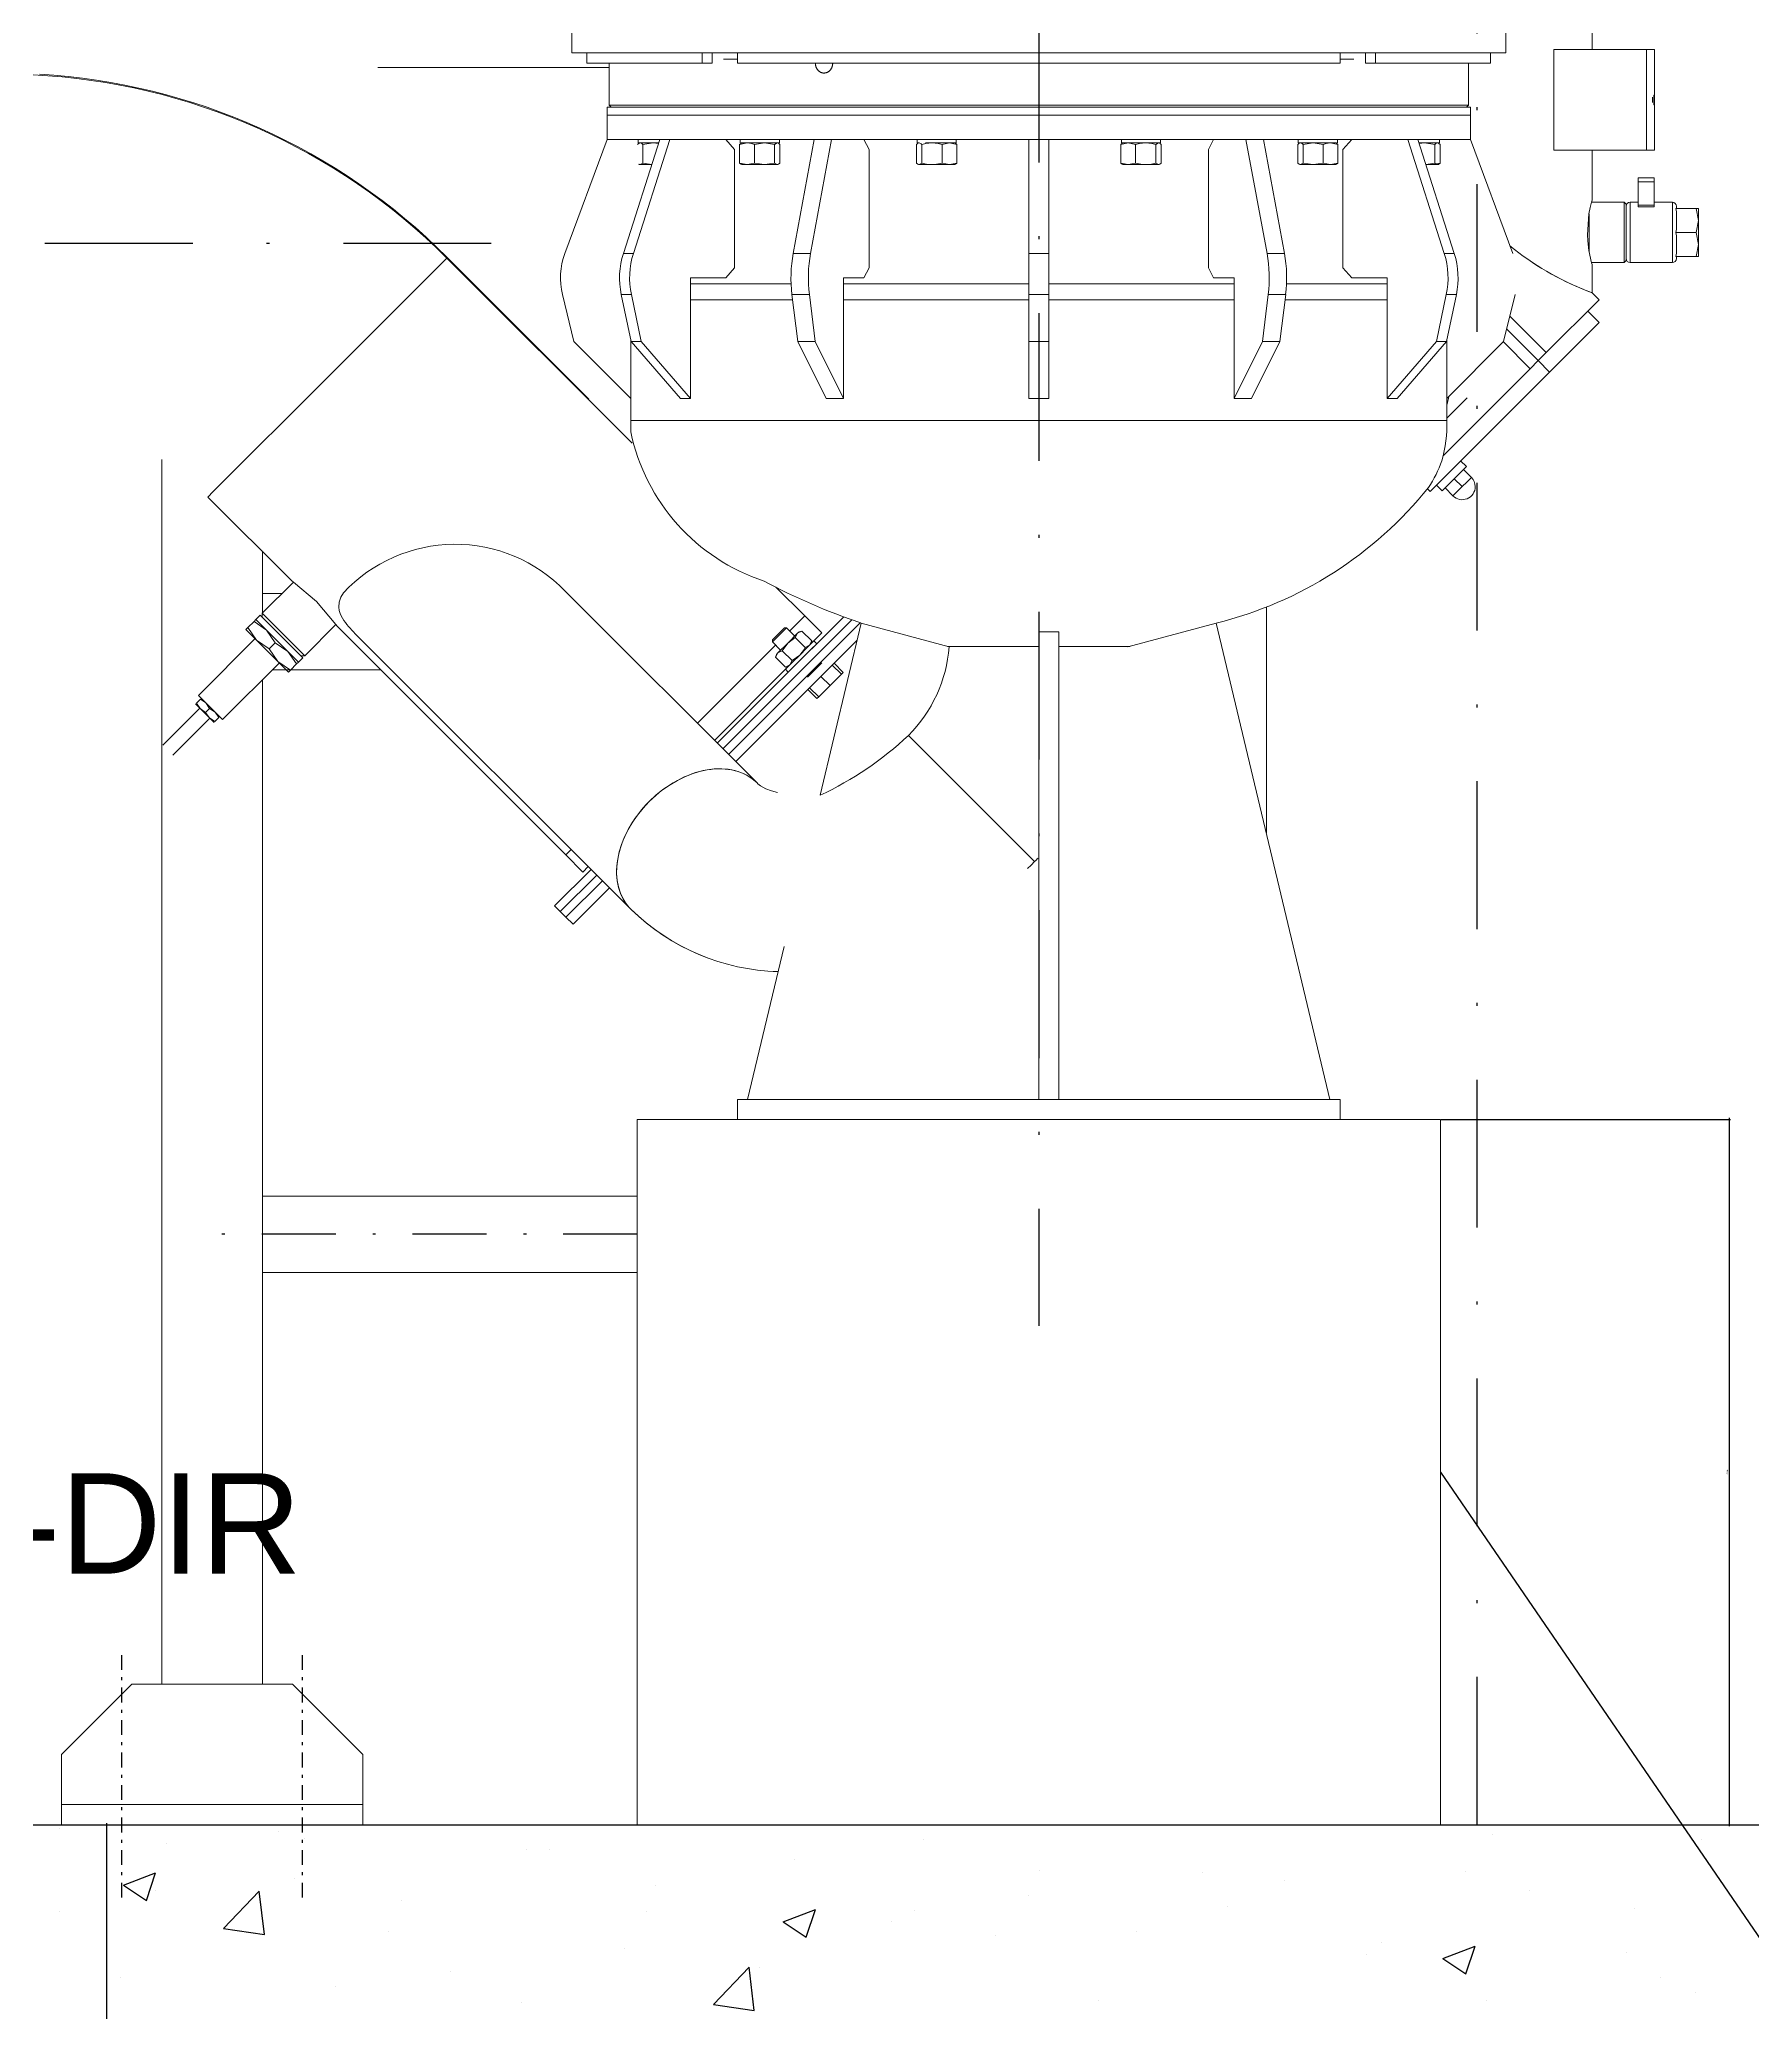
# Model space of a CAD drawing. Extents: x -160 to 364724, y -100 to 7353297.
# Drawn here: x 361676.9 to 361734.9, y 7349163.3 to 7349230.1 of the extents above; entities that cross this region are included whole.
import ezdxf
from ezdxf.enums import TextEntityAlignment as Align

# ---------------------------------------------------------------- set-up
doc = ezdxf.new("R2010")
doc.units = 0
doc.header["$LTSCALE"] = 5
doc.linetypes.add('________________', pattern=[0])
doc.linetypes.add('SGC_DASHDOT', pattern=[1, 0.5, -0.25, 0, -0.25])
for name, color, linetype in [('BOMBA', 1, 'Continuous'), ('GER-SIMBOLOS', 1, 'Continuous'), ('PAREDE CONCRETO CORTE', 5, 'Continuous'), ('Q-PLATO', 5, 'Continuous'), ('SANC_COTAS', 1, 'Continuous'), ('SGC-Eixos', 253, 'SGC_DASHDOT'), ('VEGETAÇÃO', 7, 'Continuous')]:
    doc.layers.add(name, color=color, linetype=linetype)
doc.layers.add('ESCADA', color=2, linetype='Continuous', lineweight=20)
doc.layers.add('VISTA', color=2, linetype='Continuous', lineweight=20)
doc.styles.add('R-80', font='arial.ttf')
doc.styles.get("Standard").update_dxf_attribs({"font": 'arial.ttf'})
doc.dimstyles.new('LEADER - 25', dxfattribs={"dimscale": 0.025, "dimtxt": 2, "dimasz": 1.5, "dimexe": 2, "dimexo": 1, "dimgap": 1, "dimtad": 1, "dimzin": 0, "dimtxsty": 'R-80', "dimcen": 0, "dimdle": 2, "dimclrd": 1, "dimclre": 1, "dimclrt": 2, "dimadec": 0, "dimazin": 0, "dimtfac": 0.5, "dimtmove": 2, "dimatfit": 3, "dimfxl": 1, "dimtolj": 1, "dimtzin": 0, "dimarcsym": 0})

msp = doc.modelspace()

# ---------------------------------------------------------------- linework, layer by layer
for points in [[(361734.121, 7349193.496), (361734.125, 7349193.5), (361734.084, 7349193.534), (361734.088, 7349193.538)], [(361679.22, 7349169.638), (361679.224, 7349169.642), (361679.183, 7349169.675), (361679.187, 7349169.679)], [(361734.088, 7349169.679), (361734.084, 7349169.675), (361734.125, 7349169.642), (361734.121, 7349169.638)]]:
    msp.add_solid(points)
at = {"layer": 'BOMBA', "linetype": '________________', "lineweight": 9}
for p, q in [((361694.952, 7349230.819), (361694.952, 7349229.596)), ((361726.546, 7349229.596), (361726.546, 7349230.819)), ((361729.467, 7349229.708), (361729.467, 7349230.727)), ((361694.952, 7349229.596), (361726.546, 7349229.596)), ((361695.461, 7349229.596), (361695.461, 7349229.256)), ((361699.355, 7349229.256), (361699.355, 7349229.596)), ((361699.701, 7349229.256), (361699.701, 7349229.596)), ((361700.556, 7349229.596), (361700.556, 7349229.256)), ((361720.942, 7349229.256), (361720.942, 7349229.596)), ((361721.797, 7349229.596), (361721.797, 7349229.256)), ((361722.143, 7349229.596), (361722.143, 7349229.256)), ((361726.037, 7349229.256), (361726.037, 7349229.596)), ((361728.18, 7349229.708), (361728.18, 7349226.31)), ((361731.305, 7349229.708), (361728.18, 7349229.708)), ((361731.305, 7349229.708), (361731.305, 7349226.31)), ((361731.577, 7349229.708), (361731.305, 7349229.708)), ((361731.577, 7349229.708), (361731.577, 7349226.31)), ((361699.355, 7349229.256), (361695.461, 7349229.256)), ((361696.209, 7349229.256), (361696.209, 7349227.829)), ((361699.701, 7349229.256), (361699.355, 7349229.256)), ((361700.556, 7349229.392), (361700.085, 7349229.392)), ((361720.942, 7349229.256), (361700.556, 7349229.256)), ((361703.187, 7349229.256), (361703.187, 7349229.242)), ((361703.187, 7349229.242), (361703.188, 7349229.228)), ((361703.188, 7349229.228), (361703.189, 7349229.214)), ((361703.189, 7349229.214), (361703.191, 7349229.2)), ((361703.191, 7349229.2), (361703.193, 7349229.186)), ((361703.193, 7349229.186), (361703.196, 7349229.172)), ((361703.196, 7349229.172), (361703.199, 7349229.158)), ((361703.199, 7349229.158), (361703.203, 7349229.144)), ((361703.203, 7349229.144), (361703.207, 7349229.131)), ((361703.207, 7349229.131), (361703.212, 7349229.117)), ((361703.212, 7349229.117), (361703.217, 7349229.105)), ((361703.217, 7349229.105), (361703.223, 7349229.092)), ((361703.223, 7349229.092), (361703.229, 7349229.08)), ((361703.229, 7349229.08), (361703.236, 7349229.067)), ((361703.236, 7349229.067), (361703.243, 7349229.055)), ((361703.243, 7349229.055), (361703.25, 7349229.044)), ((361703.25, 7349229.044), (361703.258, 7349229.033)), ((361703.258, 7349229.033), (361703.266, 7349229.023)), ((361703.266, 7349229.023), (361703.275, 7349229.013)), ((361703.275, 7349229.013), (361703.284, 7349229.003)), ((361703.284, 7349229.003), (361703.293, 7349228.994)), ((361703.293, 7349228.994), (361703.303, 7349228.985)), ((361703.303, 7349228.985), (361703.313, 7349228.976)), ((361703.313, 7349228.976), (361703.324, 7349228.968)), ((361703.324, 7349228.968), (361703.334, 7349228.961)), ((361703.334, 7349228.961), (361703.345, 7349228.954)), ((361703.345, 7349228.954), (361703.356, 7349228.948)), ((361703.356, 7349228.948), (361703.367, 7349228.942)), ((361703.367, 7349228.942), (361703.378, 7349228.937)), ((361703.378, 7349228.937), (361703.39, 7349228.932)), ((361703.39, 7349228.932), (361703.402, 7349228.928)), ((361703.402, 7349228.928), (361703.414, 7349228.925)), ((361703.414, 7349228.925), (361703.426, 7349228.922)), ((361703.426, 7349228.922), (361703.438, 7349228.92)), ((361703.438, 7349228.92), (361703.451, 7349228.918)), ((361703.451, 7349228.918), (361703.463, 7349228.917)), ((361703.463, 7349228.917), (361703.475, 7349228.916)), ((361703.475, 7349228.916), (361703.479, 7349228.916)), ((361703.479, 7349228.916), (361703.488, 7349228.917)), ((361703.488, 7349228.917), (361703.5, 7349228.917)), ((361703.5, 7349228.917), (361703.513, 7349228.919)), ((361703.513, 7349228.919), (361703.525, 7349228.921)), ((361703.525, 7349228.921), (361703.537, 7349228.923)), ((361703.537, 7349228.923), (361703.549, 7349228.926)), ((361703.549, 7349228.926), (361703.561, 7349228.93)), ((361703.561, 7349228.93), (361703.573, 7349228.934)), ((361703.573, 7349228.934), (361703.585, 7349228.939)), ((361703.585, 7349228.939), (361703.597, 7349228.945)), ((361703.597, 7349228.945), (361703.608, 7349228.951)), ((361703.608, 7349228.951), (361703.619, 7349228.957)), ((361703.619, 7349228.957), (361703.63, 7349228.964)), ((361703.63, 7349228.964), (361703.64, 7349228.972)), ((361703.64, 7349228.972), (361703.65, 7349228.98)), ((361703.65, 7349228.98), (361703.661, 7349228.988)), ((361703.661, 7349228.988), (361703.67, 7349228.997)), ((361703.67, 7349228.997), (361703.68, 7349229.007)), ((361703.68, 7349229.007), (361703.689, 7349229.017)), ((361703.689, 7349229.017), (361703.698, 7349229.027)), ((361703.698, 7349229.027), (361703.706, 7349229.038)), ((361703.706, 7349229.038), (361703.713, 7349229.049)), ((361703.713, 7349229.049), (361703.721, 7349229.06)), ((361703.721, 7349229.06), (361703.728, 7349229.072)), ((361703.728, 7349229.072), (361703.734, 7349229.085)), ((361703.734, 7349229.085), (361703.741, 7349229.098)), ((361703.741, 7349229.098), (361703.746, 7349229.111)), ((361703.746, 7349229.111), (361703.751, 7349229.123)), ((361703.751, 7349229.123), (361703.756, 7349229.137)), ((361703.756, 7349229.137), (361703.76, 7349229.15)), ((361703.76, 7349229.15), (361703.764, 7349229.163)), ((361703.764, 7349229.163), (361703.767, 7349229.177)), ((361703.767, 7349229.177), (361703.77, 7349229.192)), ((361703.77, 7349229.192), (361703.772, 7349229.206)), ((361703.772, 7349229.206), (361703.773, 7349229.22)), ((361703.773, 7349229.22), (361703.774, 7349229.232)), ((361703.774, 7349229.232), (361703.775, 7349229.244)), ((361703.775, 7349229.244), (361703.775, 7349229.256)), ((361721.413, 7349229.392), (361720.942, 7349229.392)), ((361722.143, 7349229.256), (361721.797, 7349229.256)), ((361726.037, 7349229.256), (361722.143, 7349229.256)), ((361725.289, 7349227.829), (361725.289, 7349229.256)), ((361696.141, 7349227.761), (361725.357, 7349227.761)), ((361696.141, 7349227.761), (361696.141, 7349227.49)), ((361696.209, 7349227.829), (361725.289, 7349227.829)), ((361696.209, 7349227.829), (361696.277, 7349227.761)), ((361725.221, 7349227.761), (361725.289, 7349227.829)), ((361725.357, 7349227.49), (361725.357, 7349227.761)), ((361731.509, 7349228.097), (361731.509, 7349227.916)), ((361731.509, 7349227.916), (361731.509, 7349228.097)), ((361731.56, 7349228.173), (361731.572, 7349228.173)), ((361731.56, 7349227.839), (361731.56, 7349228.173)), ((361731.572, 7349227.839), (361731.56, 7349227.839)), ((361731.572, 7349228.173), (361731.572, 7349227.839)), ((361696.141, 7349227.49), (361725.357, 7349227.49)), ((361725.357, 7349227.49), (361696.141, 7349227.49)), ((361696.141, 7349227.49), (361696.141, 7349226.674)), ((361725.357, 7349226.674), (361725.357, 7349227.49)), ((361696.141, 7349226.674), (361694.712, 7349222.811)), ((361696.145, 7349226.674), (361696.141, 7349226.674)), ((361697.928, 7349226.674), (361696.145, 7349226.674)), ((361697.928, 7349226.674), (361696.691, 7349222.811)), ((361698.268, 7349226.674), (361697.031, 7349222.811)), ((361697.194, 7349226.52), (361697.171, 7349226.497)), ((361697.19, 7349226.674), (361697.19, 7349226.552)), ((361697.235, 7349226.552), (361697.19, 7349226.552)), ((361697.211, 7349226.534), (361697.194, 7349226.52)), ((361697.228, 7349226.544), (361697.211, 7349226.534)), ((361697.241, 7349226.552), (361697.22, 7349226.539)), ((361697.262, 7349226.552), (361697.228, 7349226.544)), ((361697.262, 7349226.552), (361697.235, 7349226.552)), ((361697.319, 7349226.53), (361697.262, 7349226.552)), ((361697.309, 7349226.552), (361697.262, 7349226.552)), ((361697.694, 7349226.552), (361697.309, 7349226.552)), ((361697.354, 7349226.497), (361697.319, 7349226.53)), ((361697.695, 7349226.552), (361697.354, 7349226.497)), ((361697.354, 7349225.873), (361697.354, 7349226.497)), ((361697.889, 7349226.552), (361697.694, 7349226.552)), ((361697.883, 7349226.534), (361697.695, 7349226.552)), ((361698.098, 7349226.674), (361697.928, 7349226.674)), ((361698.098, 7349226.674), (361697.928, 7349226.674)), ((361698.268, 7349226.674), (361698.098, 7349226.674)), ((361698.268, 7349226.674), (361698.098, 7349226.674)), ((361698.271, 7349226.674), (361698.268, 7349226.674)), ((361703.151, 7349226.674), (361698.268, 7349226.674)), ((361700.457, 7349226.335), (361700.163, 7349226.674)), ((361700.457, 7349222.326), (361700.457, 7349226.335)), ((361700.876, 7349226.552), (361700.626, 7349226.497)), ((361700.626, 7349226.497), (361700.675, 7349226.539)), ((361700.626, 7349225.873), (361700.626, 7349226.497)), ((361700.646, 7349226.674), (361700.646, 7349226.552)), ((361700.876, 7349226.552), (361700.673, 7349226.552)), ((361700.697, 7349226.552), (361700.675, 7349226.539)), ((361701.032, 7349226.53), (361700.876, 7349226.552)), ((361701.026, 7349226.552), (361700.876, 7349226.552)), ((361701.467, 7349226.552), (361701.026, 7349226.552)), ((361701.126, 7349226.497), (361701.032, 7349226.53)), ((361701.467, 7349226.552), (361701.126, 7349226.497)), ((361701.126, 7349225.873), (361701.126, 7349226.497)), ((361701.808, 7349226.497), (361701.467, 7349226.552)), ((361701.971, 7349226.552), (361701.467, 7349226.552)), ((361701.899, 7349226.552), (361701.808, 7349226.497)), ((361701.808, 7349225.873), (361701.808, 7349226.497)), ((361701.941, 7349226.539), (361701.92, 7349226.552)), ((361701.99, 7349226.497), (361701.941, 7349226.539)), ((361701.971, 7349226.552), (361701.971, 7349226.674)), ((361701.99, 7349225.873), (361701.99, 7349226.497)), ((361703.151, 7349226.674), (361702.436, 7349222.811)), ((361703.739, 7349226.674), (361703.025, 7349222.811)), ((361703.445, 7349226.674), (361703.151, 7349226.674)), ((361703.445, 7349226.674), (361703.151, 7349226.674)), ((361703.739, 7349226.674), (361703.445, 7349226.674)), ((361703.739, 7349226.674), (361703.445, 7349226.674)), ((361703.741, 7349226.674), (361703.739, 7349226.674)), ((361710.409, 7349226.674), (361703.739, 7349226.674)), ((361705.003, 7349226.335), (361704.833, 7349226.674)), ((361705.003, 7349222.326), (361705.003, 7349226.335)), ((361706.66, 7349226.539), (361706.611, 7349226.497)), ((361706.611, 7349225.873), (361706.611, 7349226.497)), ((361706.631, 7349226.674), (361706.631, 7349226.552)), ((361706.658, 7349226.552), (361706.631, 7349226.552)), ((361706.703, 7349226.552), (361706.658, 7349226.552)), ((361706.703, 7349226.552), (361706.66, 7349226.539)), ((361706.682, 7349226.552), (361706.66, 7349226.539)), ((361706.772, 7349226.52), (361706.703, 7349226.552)), ((361706.794, 7349226.497), (361706.772, 7349226.52)), ((361706.926, 7349226.53), (361706.794, 7349226.497)), ((361706.794, 7349225.873), (361706.794, 7349226.497)), ((361707.135, 7349226.552), (361706.918, 7349226.552)), ((361707.135, 7349226.552), (361706.926, 7349226.53)), ((361707.348, 7349226.53), (361707.135, 7349226.552)), ((361707.349, 7349226.552), (361707.135, 7349226.552)), ((361707.476, 7349226.497), (361707.348, 7349226.53)), ((361707.929, 7349226.552), (361707.349, 7349226.552)), ((361707.726, 7349226.552), (361707.476, 7349226.497)), ((361707.476, 7349225.873), (361707.476, 7349226.497)), ((361707.976, 7349226.497), (361707.726, 7349226.552)), ((361707.927, 7349226.539), (361707.905, 7349226.552)), ((361707.927, 7349226.539), (361707.976, 7349226.497)), ((361707.956, 7349226.552), (361707.929, 7349226.552)), ((361707.956, 7349226.552), (361707.956, 7349226.674)), ((361707.976, 7349225.873), (361707.976, 7349226.497)), ((361710.749, 7349226.674), (361710.409, 7349226.674)), ((361710.409, 7349226.674), (361710.409, 7349222.811)), ((361710.749, 7349226.674), (361710.409, 7349226.674)), ((361711.089, 7349226.674), (361710.749, 7349226.674)), ((361711.089, 7349226.674), (361710.749, 7349226.674)), ((361711.089, 7349226.674), (361711.089, 7349222.811)), ((361717.759, 7349226.674), (361711.089, 7349226.674)), ((361713.772, 7349226.552), (361713.523, 7349226.497)), ((361713.523, 7349226.497), (361713.572, 7349226.539)), ((361713.523, 7349225.873), (361713.523, 7349226.497)), ((361713.542, 7349226.674), (361713.542, 7349226.552)), ((361713.569, 7349226.552), (361713.542, 7349226.552)), ((361714.152, 7349226.552), (361713.569, 7349226.552)), ((361713.593, 7349226.552), (361713.571, 7349226.539)), ((361714.022, 7349226.497), (361713.772, 7349226.552)), ((361714.153, 7349226.53), (361714.022, 7349226.497)), ((361714.022, 7349225.873), (361714.022, 7349226.497)), ((361714.363, 7349226.552), (361714.152, 7349226.552)), ((361714.363, 7349226.552), (361714.153, 7349226.53)), ((361714.576, 7349226.53), (361714.363, 7349226.552)), ((361714.583, 7349226.552), (361714.363, 7349226.552)), ((361714.704, 7349226.497), (361714.576, 7349226.53)), ((361714.867, 7349226.552), (361714.583, 7349226.552)), ((361714.795, 7349226.552), (361714.704, 7349226.497)), ((361714.704, 7349225.873), (361714.704, 7349226.497)), ((361714.838, 7349226.539), (361714.816, 7349226.552)), ((361714.887, 7349226.497), (361714.838, 7349226.539)), ((361714.867, 7349226.552), (361714.867, 7349226.674)), ((361714.887, 7349225.873), (361714.887, 7349226.497)), ((361716.495, 7349226.335), (361716.665, 7349226.674)), ((361716.495, 7349222.326), (361716.495, 7349226.335)), ((361716.665, 7349226.674), (361717.757, 7349226.674)), ((361717.757, 7349226.674), (361717.759, 7349226.674)), ((361717.759, 7349226.674), (361718.473, 7349222.811)), ((361718.053, 7349226.674), (361717.759, 7349226.674)), ((361718.053, 7349226.674), (361717.759, 7349226.674)), ((361718.347, 7349226.674), (361718.053, 7349226.674)), ((361718.347, 7349226.674), (361718.053, 7349226.674)), ((361718.347, 7349226.674), (361719.062, 7349222.811)), ((361723.23, 7349226.674), (361718.347, 7349226.674)), ((361719.557, 7349226.539), (361719.508, 7349226.497)), ((361719.508, 7349225.873), (361719.508, 7349226.497)), ((361719.527, 7349226.674), (361719.527, 7349226.552)), ((361719.555, 7349226.552), (361719.527, 7349226.552)), ((361719.599, 7349226.552), (361719.555, 7349226.552)), ((361719.599, 7349226.552), (361719.557, 7349226.539)), ((361719.578, 7349226.552), (361719.557, 7349226.539)), ((361719.668, 7349226.52), (361719.599, 7349226.552)), ((361720.031, 7349226.552), (361719.599, 7349226.552)), ((361719.69, 7349226.497), (361719.668, 7349226.52)), ((361720.032, 7349226.552), (361719.69, 7349226.497)), ((361719.69, 7349225.873), (361719.69, 7349226.497)), ((361720.475, 7349226.552), (361720.031, 7349226.552)), ((361720.373, 7349226.497), (361720.032, 7349226.552)), ((361720.469, 7349226.53), (361720.373, 7349226.497)), ((361720.373, 7349225.873), (361720.373, 7349226.497)), ((361720.622, 7349226.552), (361720.469, 7349226.53)), ((361720.622, 7349226.552), (361720.475, 7349226.552)), ((361720.872, 7349226.497), (361720.622, 7349226.552)), ((361720.825, 7349226.552), (361720.622, 7349226.552)), ((361720.823, 7349226.539), (361720.801, 7349226.552)), ((361720.823, 7349226.539), (361720.872, 7349226.497)), ((361720.852, 7349226.552), (361720.852, 7349226.674)), ((361720.872, 7349225.873), (361720.872, 7349226.497)), ((361721.041, 7349226.335), (361721.336, 7349226.674)), ((361721.041, 7349222.326), (361721.041, 7349226.335)), ((361721.336, 7349226.674), (361723.227, 7349226.674)), ((361723.227, 7349226.674), (361723.23, 7349226.674)), ((361723.23, 7349226.674), (361724.468, 7349222.811)), ((361723.4, 7349226.674), (361723.23, 7349226.674)), ((361723.4, 7349226.674), (361723.23, 7349226.674)), ((361723.57, 7349226.674), (361723.4, 7349226.674)), ((361723.57, 7349226.674), (361723.4, 7349226.674)), ((361723.57, 7349226.674), (361724.807, 7349222.811)), ((361725.353, 7349226.674), (361723.57, 7349226.674)), ((361723.804, 7349226.552), (361723.609, 7349226.552)), ((361723.804, 7349226.552), (361723.615, 7349226.534)), ((361724.145, 7349226.497), (361723.804, 7349226.552)), ((361724.191, 7349226.552), (361723.804, 7349226.552)), ((361724.18, 7349226.53), (361724.145, 7349226.497)), ((361724.145, 7349225.873), (361724.145, 7349226.497)), ((361724.236, 7349226.552), (361724.18, 7349226.53)), ((361724.236, 7349226.552), (361724.191, 7349226.552)), ((361724.283, 7349226.536), (361724.236, 7349226.552)), ((361724.308, 7349226.552), (361724.236, 7349226.552)), ((361724.278, 7349226.539), (361724.257, 7349226.552)), ((361724.327, 7349226.497), (361724.283, 7349226.536)), ((361724.308, 7349226.674), (361725.353, 7349226.674)), ((361724.308, 7349226.552), (361724.308, 7349226.674)), ((361724.327, 7349225.873), (361724.327, 7349226.497)), ((361725.353, 7349226.674), (361725.357, 7349226.674)), ((361725.357, 7349226.674), (361726.786, 7349222.811)), ((361731.305, 7349226.31), (361728.18, 7349226.31)), ((361729.467, 7349224.612), (361729.467, 7349226.31)), ((361731.577, 7349226.31), (361731.305, 7349226.31)), ((361697.211, 7349225.836), (361697.228, 7349225.826)), ((361697.22, 7349225.831), (361697.241, 7349225.818)), ((361697.228, 7349225.826), (361697.262, 7349225.818)), ((361697.262, 7349225.818), (361697.354, 7349225.873)), ((361697.262, 7349225.818), (361697.654, 7349225.818)), ((361697.354, 7349225.873), (361697.654, 7349225.819)), ((361700.626, 7349225.873), (361700.876, 7349225.818)), ((361700.675, 7349225.831), (361700.626, 7349225.873)), ((361700.675, 7349225.831), (361700.697, 7349225.818)), ((361700.697, 7349225.818), (361700.876, 7349225.818)), ((361700.876, 7349225.818), (361701.126, 7349225.873)), ((361700.876, 7349225.818), (361701.467, 7349225.818)), ((361701.126, 7349225.873), (361701.467, 7349225.818)), ((361701.467, 7349225.818), (361701.808, 7349225.873)), ((361701.467, 7349225.818), (361701.899, 7349225.818)), ((361701.808, 7349225.873), (361701.899, 7349225.818)), ((361701.899, 7349225.818), (361701.941, 7349225.831)), ((361701.92, 7349225.818), (361701.899, 7349225.818)), ((361701.92, 7349225.818), (361701.941, 7349225.831)), ((361701.941, 7349225.831), (361701.99, 7349225.873)), ((361706.611, 7349225.873), (361706.66, 7349225.831)), ((361706.66, 7349225.831), (361706.703, 7349225.818)), ((361706.66, 7349225.831), (361706.682, 7349225.818)), ((361706.682, 7349225.818), (361706.703, 7349225.818)), ((361706.703, 7349225.818), (361706.794, 7349225.873)), ((361706.703, 7349225.818), (361707.135, 7349225.818)), ((361706.794, 7349225.873), (361707.005, 7349225.827)), ((361707.005, 7349225.827), (361707.135, 7349225.818)), ((361707.135, 7349225.818), (361707.291, 7349225.83)), ((361707.135, 7349225.818), (361707.726, 7349225.818)), ((361707.291, 7349225.83), (361707.476, 7349225.873)), ((361707.476, 7349225.873), (361707.726, 7349225.818)), ((361707.726, 7349225.818), (361707.976, 7349225.873)), ((361707.726, 7349225.818), (361707.905, 7349225.818)), ((361707.905, 7349225.818), (361707.927, 7349225.831)), ((361707.976, 7349225.873), (361707.927, 7349225.831)), ((361713.523, 7349225.873), (361713.772, 7349225.818)), ((361713.572, 7349225.831), (361713.523, 7349225.873)), ((361713.571, 7349225.831), (361713.593, 7349225.818)), ((361713.593, 7349225.818), (361713.772, 7349225.818)), ((361713.772, 7349225.818), (361714.022, 7349225.873)), ((361713.772, 7349225.818), (361714.363, 7349225.818)), ((361714.022, 7349225.873), (361714.202, 7349225.831)), ((361714.202, 7349225.831), (361714.363, 7349225.818)), ((361714.363, 7349225.818), (361714.56, 7349225.837)), ((361714.363, 7349225.818), (361714.795, 7349225.818)), ((361714.56, 7349225.837), (361714.704, 7349225.873)), ((361714.704, 7349225.873), (361714.795, 7349225.818)), ((361714.795, 7349225.818), (361714.838, 7349225.831)), ((361714.795, 7349225.818), (361714.816, 7349225.818)), ((361714.816, 7349225.818), (361714.838, 7349225.831)), ((361714.838, 7349225.831), (361714.887, 7349225.873)), ((361719.508, 7349225.873), (361719.557, 7349225.831)), ((361719.557, 7349225.831), (361719.599, 7349225.818)), ((361719.557, 7349225.831), (361719.578, 7349225.818)), ((361719.578, 7349225.818), (361719.599, 7349225.818)), ((361719.599, 7349225.818), (361719.69, 7349225.873)), ((361719.599, 7349225.818), (361720.032, 7349225.818)), ((361719.69, 7349225.873), (361720.032, 7349225.818)), ((361720.032, 7349225.818), (361720.373, 7349225.873)), ((361720.032, 7349225.818), (361720.622, 7349225.818)), ((361720.373, 7349225.873), (361720.622, 7349225.818)), ((361720.622, 7349225.818), (361720.872, 7349225.873)), ((361720.622, 7349225.818), (361720.801, 7349225.818)), ((361720.801, 7349225.818), (361720.823, 7349225.831)), ((361720.872, 7349225.873), (361720.823, 7349225.831)), ((361723.844, 7349225.819), (361724.145, 7349225.873)), ((361723.844, 7349225.818), (361724.236, 7349225.818)), ((361724.327, 7349225.873), (361724.078, 7349225.818)), ((361724.145, 7349225.873), (361724.236, 7349225.818)), ((361724.236, 7349225.818), (361724.272, 7349225.827)), ((361724.257, 7349225.818), (361724.278, 7349225.831)), ((361724.272, 7349225.827), (361724.327, 7349225.873)), ((361731.029, 7349225.372), (361731.029, 7349225.236)), ((361731.573, 7349225.372), (361731.029, 7349225.372)), ((361731.029, 7349225.236), (361731.573, 7349225.236)), ((361731.029, 7349225.236), (361731.029, 7349224.442)), ((361731.573, 7349225.372), (361731.573, 7349225.236)), ((361731.573, 7349225.236), (361731.573, 7349224.442)), ((361729.406, 7349224.371), (361729.364, 7349224.152)), ((361729.451, 7349224.553), (361729.406, 7349224.371)), ((361730.554, 7349224.544), (361729.448, 7349224.544)), ((361729.467, 7349224.612), (361729.451, 7349224.553)), ((361730.554, 7349223.432), (361730.554, 7349224.544)), ((361730.622, 7349224.476), (361730.554, 7349224.544)), ((361730.622, 7349224.476), (361730.622, 7349223.439)), ((361730.758, 7349224.544), (361730.758, 7349222.505)), ((361731.029, 7349224.544), (361730.758, 7349224.544)), ((361731.029, 7349224.442), (361731.573, 7349224.442)), ((361731.029, 7349224.442), (361731.029, 7349224.387)), ((361731.573, 7349224.387), (361731.029, 7349224.387)), ((361732.185, 7349224.544), (361731.573, 7349224.544)), ((361731.573, 7349224.442), (361731.573, 7349224.387)), ((361732.185, 7349222.505), (361732.185, 7349224.544)), ((361732.307, 7349224.34), (361732.32, 7349224.226)), ((361732.32, 7349224.34), (361732.307, 7349224.34)), ((361732.377, 7349224.34), (361732.307, 7349224.34)), ((361732.32, 7349224.408), (361732.32, 7349224.34)), ((361732.32, 7349224.226), (361732.32, 7349223.638)), ((361732.995, 7349224.34), (361732.377, 7349224.34)), ((361733.068, 7349223.932), (361732.995, 7349224.34)), ((361732.995, 7349224.34), (361733.068, 7349224.34)), ((361733.068, 7349224.34), (361733.068, 7349223.932)), ((361729.364, 7349224.152), (361729.312, 7349223.445)), ((361729.365, 7349224.157), (361729.365, 7349224.112)), ((361729.365, 7349224.112), (361729.365, 7349223.432)), ((361732.32, 7349223.638), (361732.307, 7349223.525)), ((361732.307, 7349223.525), (361732.32, 7349223.411)), ((361732.995, 7349223.525), (361732.307, 7349223.525)), ((361732.995, 7349223.525), (361733.068, 7349223.932)), ((361733.068, 7349223.117), (361732.995, 7349223.525)), ((361733.068, 7349223.117), (361733.068, 7349223.932)), ((361726.69, 7349223.069), (361726.839, 7349222.952)), ((361726.69, 7349223.069), (361726.839, 7349222.952)), ((361729.312, 7349223.445), (361729.322, 7349223.244)), ((361729.322, 7349223.244), (361729.361, 7349222.915)), ((361729.361, 7349222.915), (361729.451, 7349222.496)), ((361729.365, 7349223.432), (361729.365, 7349223.327)), ((361729.365, 7349223.327), (361729.365, 7349222.937)), ((361729.365, 7349222.937), (361729.365, 7349222.892)), ((361730.554, 7349222.505), (361730.554, 7349223.432)), ((361730.622, 7349223.439), (361730.622, 7349222.573)), ((361732.32, 7349223.411), (361732.32, 7349222.823)), ((361732.995, 7349222.709), (361733.068, 7349223.117)), ((361733.068, 7349222.709), (361733.068, 7349223.117)), ((361690.721, 7349222.658), (361686.678, 7349218.615)), ((361690.721, 7349222.658), (361686.678, 7349218.615)), ((361695.525, 7349217.887), (361690.721, 7349222.691)), ((361696.985, 7349216.393), (361690.721, 7349222.658)), ((361697.031, 7349222.811), (361696.691, 7349222.811)), ((361700.163, 7349221.986), (361700.457, 7349222.326)), ((361703.025, 7349222.811), (361702.436, 7349222.811)), ((361704.833, 7349221.986), (361705.003, 7349222.326)), ((361711.089, 7349222.811), (361710.409, 7349222.811)), ((361710.409, 7349222.811), (361710.409, 7349221.422)), ((361711.089, 7349222.811), (361711.089, 7349221.422)), ((361716.665, 7349221.986), (361716.495, 7349222.326)), ((361719.062, 7349222.811), (361718.473, 7349222.811)), ((361721.336, 7349221.986), (361721.041, 7349222.326)), ((361724.807, 7349222.811), (361724.468, 7349222.811)), ((361729.448, 7349222.505), (361730.554, 7349222.505)), ((361729.451, 7349222.496), (361729.467, 7349222.437)), ((361729.467, 7349221.488), (361729.467, 7349222.437)), ((361730.554, 7349222.505), (361730.622, 7349222.573)), ((361730.758, 7349222.505), (361732.185, 7349222.505)), ((361732.32, 7349222.823), (361732.307, 7349222.709)), ((361732.307, 7349222.709), (361732.32, 7349222.709)), ((361732.377, 7349222.709), (361732.307, 7349222.709)), ((361732.32, 7349222.709), (361732.32, 7349222.641)), ((361732.995, 7349222.709), (361732.377, 7349222.709)), ((361733.068, 7349222.709), (361732.995, 7349222.709)), ((361698.962, 7349221.986), (361700.163, 7349221.986)), ((361698.962, 7349217.909), (361698.962, 7349221.986)), ((361702.367, 7349221.782), (361698.962, 7349221.782)), ((361704.14, 7349221.986), (361704.833, 7349221.986)), ((361704.14, 7349217.909), (361704.14, 7349221.986)), ((361710.409, 7349221.782), (361704.14, 7349221.782)), ((361717.358, 7349221.782), (361711.089, 7349221.782)), ((361717.358, 7349221.986), (361716.665, 7349221.986)), ((361717.358, 7349217.909), (361717.358, 7349221.986)), ((361722.518, 7349221.782), (361719.131, 7349221.782)), ((361722.536, 7349221.986), (361721.336, 7349221.986)), ((361722.536, 7349217.909), (361722.536, 7349221.986)), ((361694.632, 7349221.422), (361695.021, 7349219.831)), ((361696.962, 7349221.422), (361696.622, 7349221.422)), ((361696.622, 7349221.422), (361696.958, 7349219.831)), ((361696.962, 7349221.422), (361697.298, 7349219.831)), ((361698.962, 7349221.239), (361702.419, 7349221.239)), ((361702.985, 7349221.422), (361702.397, 7349221.422)), ((361702.397, 7349221.422), (361702.591, 7349219.831)), ((361702.985, 7349221.422), (361703.179, 7349219.831)), ((361704.14, 7349221.239), (361710.409, 7349221.239)), ((361711.089, 7349221.422), (361710.409, 7349221.422)), ((361710.409, 7349221.422), (361710.409, 7349219.831)), ((361711.089, 7349221.422), (361711.089, 7349219.831)), ((361711.089, 7349221.239), (361717.358, 7349221.239)), ((361718.513, 7349221.422), (361718.319, 7349219.831)), ((361719.102, 7349221.422), (361718.513, 7349221.422)), ((361719.102, 7349221.422), (361718.907, 7349219.831)), ((361719.084, 7349221.239), (361722.528, 7349221.239)), ((361724.537, 7349221.422), (361724.2, 7349219.831)), ((361724.876, 7349221.422), (361724.537, 7349221.422)), ((361724.876, 7349221.422), (361724.54, 7349219.831)), ((361726.866, 7349221.422), (361726.477, 7349219.831)), ((361727.92, 7349219.459), (361729.707, 7349221.246)), ((361729.707, 7349220.477), (361729.323, 7349220.862)), ((361729.45, 7349221.492), (361729.467, 7349221.486)), ((361729.467, 7349221.486), (361729.467, 7349221.488)), ((361729.467, 7349221.486), (361729.467, 7349221.486)), ((361729.707, 7349221.246), (361729.467, 7349221.486)), ((361729.467, 7349221.486), (361729.467, 7349221.486)), ((361726.581, 7349220.254), (361727.648, 7349219.187)), ((361726.581, 7349220.254), (361727.648, 7349219.187)), ((361726.687, 7349220.691), (361727.92, 7349219.459)), ((361728.032, 7349218.803), (361729.707, 7349220.477)), ((361695.021, 7349219.831), (361696.943, 7349217.909)), ((361696.943, 7349217.909), (361696.943, 7349219.905)), ((361697.298, 7349219.831), (361696.958, 7349219.831)), ((361696.958, 7349219.831), (361698.622, 7349217.909)), ((361697.298, 7349219.831), (361698.962, 7349217.909)), ((361703.179, 7349219.831), (361702.591, 7349219.831)), ((361702.591, 7349219.831), (361703.552, 7349217.909)), ((361703.179, 7349219.831), (361704.14, 7349217.909)), ((361711.089, 7349219.831), (361710.409, 7349219.831)), ((361710.409, 7349219.831), (361710.409, 7349217.909)), ((361711.089, 7349219.831), (361711.089, 7349217.909)), ((361718.319, 7349219.831), (361717.358, 7349217.909)), ((361718.907, 7349219.831), (361717.946, 7349217.909)), ((361718.907, 7349219.831), (361718.319, 7349219.831)), ((361724.2, 7349219.831), (361722.536, 7349217.909)), ((361724.54, 7349219.831), (361722.876, 7349217.909)), ((361724.54, 7349219.831), (361724.2, 7349219.831)), ((361724.555, 7349217.909), (361724.555, 7349219.905)), ((361726.477, 7349219.831), (361724.555, 7349217.909)), ((361726.469, 7349219.823), (361727.376, 7349218.915)), ((361727.376, 7349218.915), (361724.43, 7349215.969)), ((361727.376, 7349218.915), (361727.648, 7349219.187)), ((361727.92, 7349219.459), (361727.648, 7349219.187)), ((361728.032, 7349218.803), (361727.648, 7349219.187)), ((361686.678, 7349218.615), (361682.817, 7349214.755)), ((361686.678, 7349218.615), (361682.817, 7349214.755)), ((361723.99, 7349214.76), (361728.032, 7349218.803)), ((361696.943, 7349217.909), (361696.943, 7349217.162)), ((361698.962, 7349217.909), (361698.622, 7349217.909)), ((361704.14, 7349217.909), (361703.552, 7349217.909)), ((361711.089, 7349217.909), (361710.409, 7349217.909)), ((361717.946, 7349217.909), (361717.358, 7349217.909)), ((361722.876, 7349217.909), (361722.536, 7349217.909)), ((361725.239, 7349217.927), (361724.555, 7349217.243)), ((361724.555, 7349217.162), (361724.555, 7349217.909)), ((361696.943, 7349217.162), (361724.555, 7349217.162)), ((361696.943, 7349217.162), (361696.943, 7349216.909)), ((361696.943, 7349216.909), (361696.944, 7349216.777)), ((361696.944, 7349216.777), (361696.944, 7349216.777)), ((361724.398, 7349214.784), (361725.215, 7349215.601)), ((361725.215, 7349215.601), (361725.022, 7349215.793)), ((361723.99, 7349214.76), (361723.902, 7349214.848)), ((361724.206, 7349214.976), (361724.398, 7349214.784)), ((361724.762, 7349214.612), (361724.494, 7349214.88)), ((361725.074, 7349214.925), (361724.806, 7349215.192)), ((361725.074, 7349214.925), (361724.918, 7349214.768)), ((361725.23, 7349215.081), (361725.074, 7349214.925)), ((361725.386, 7349215.237), (361725.119, 7349215.504)), ((361725.386, 7349215.237), (361725.23, 7349215.081)), ((361682.817, 7349214.755), (361682.635, 7349214.572)), ((361682.817, 7349214.755), (361682.635, 7349214.572)), ((361682.635, 7349214.572), (361685.47, 7349211.737)), ((361724.918, 7349214.768), (361724.762, 7349214.612)), ((361685.526, 7349211.698), (361684.475, 7349210.647)), ((361685.526, 7349211.698), (361685.47, 7349211.737)), ((361686.312, 7349211.043), (361685.526, 7349211.698)), ((361702.828, 7349210.551), (361701.856, 7349211.523)), ((361686.968, 7349210.257), (361686.312, 7349211.043)), ((361687.076, 7349211.018), (361687.061, 7349210.851)), ((361687.061, 7349210.851), (361687.078, 7349210.73)), ((361687.133, 7349211.182), (361687.076, 7349211.018)), ((361687.221, 7349211.336), (361687.133, 7349211.182)), ((361701.215, 7349204.899), (361694.714, 7349211.4)), ((361683.987, 7349210.159), (361684.194, 7349210.366)), ((361684.194, 7349210.366), (361684.259, 7349210.431)), ((361684.619, 7349210.07), (361684.194, 7349210.366)), ((361684.403, 7349210.575), (361684.259, 7349210.431)), ((361684.259, 7349210.431), (361684.619, 7349210.07)), ((361685.844, 7349209.133), (361684.403, 7349210.575)), ((361684.475, 7349210.647), (361685.916, 7349209.206)), ((361684.475, 7349210.647), (361684.475, 7349210.503)), ((361685.916, 7349209.206), (361686.968, 7349210.257)), ((361687.007, 7349210.2), (361686.968, 7349210.257)), ((361687.007, 7349210.2), (361694.742, 7349202.465)), ((361687.078, 7349210.73), (361687.123, 7349210.599)), ((361687.123, 7349210.599), (361687.189, 7349210.471)), ((361687.189, 7349210.471), (361687.189, 7349210.471)), ((361704.719, 7349210.328), (361700.253, 7349205.862)), ((361704.719, 7349210.328), (361700.253, 7349205.862)), ((361702.828, 7349210.551), (361702.321, 7349210.043)), ((361702.828, 7349210.551), (361702.321, 7349210.043)), ((361703.404, 7349209.974), (361702.828, 7349210.551)), ((361704.147, 7349210.525), (361703.21, 7349209.588)), ((361704.427, 7349210.42), (361703.251, 7349209.244)), ((361704.427, 7349210.42), (361703.251, 7349209.244)), ((361704.743, 7349210.311), (361703.352, 7349204.482)), ((361707.715, 7349209.507), (361704.743, 7349210.311)), ((361716.755, 7349210.311), (361713.763, 7349209.502)), ((361720.601, 7349194.197), (361716.755, 7349210.311)), ((361684.235, 7349209.782), (361682.313, 7349207.86)), ((361683.922, 7349210.094), (361683.987, 7349210.159)), ((361683.922, 7349210.094), (361684.283, 7349209.734)), ((361683.987, 7349210.159), (361684.283, 7349209.734)), ((361684.283, 7349209.734), (361684.707, 7349209.438)), ((361684.283, 7349209.734), (361685.003, 7349209.013)), ((361684.915, 7349209.646), (361684.619, 7349210.07)), ((361684.619, 7349210.07), (361685.34, 7349209.35)), ((361684.707, 7349209.438), (361684.915, 7349209.646)), ((361685.34, 7349209.35), (361684.915, 7349209.646)), ((361687.622, 7349209.95), (361696.944, 7349200.628)), ((361704.606, 7349209.734), (361700.493, 7349205.621)), ((361701.84, 7349209.563), (361701.644, 7349209.367)), ((361701.84, 7349209.563), (361701.644, 7349209.367)), ((361702.212, 7349210.151), (361701.732, 7349209.671)), ((361701.732, 7349209.743), (361701.936, 7349209.947)), ((361701.732, 7349209.743), (361701.732, 7349209.671)), ((361701.732, 7349209.671), (361702.013, 7349209.39)), ((361702.253, 7349209.63), (361701.92, 7349209.297)), ((361701.936, 7349209.947), (361702.14, 7349210.151)), ((361702.253, 7349209.63), (361702.066, 7349209.374)), ((361702.212, 7349210.151), (361702.14, 7349210.151)), ((361702.494, 7349209.87), (361702.212, 7349210.151)), ((361702.253, 7349209.63), (361702.586, 7349209.963)), ((361702.51, 7349209.818), (361702.253, 7349209.63)), ((361702.586, 7349209.963), (361702.51, 7349209.818)), ((361702.51, 7349209.818), (361702.844, 7349209.483)), ((361702.731, 7349210.04), (361702.586, 7349209.963)), ((361702.638, 7349210.015), (361702.586, 7349209.963)), ((361702.731, 7349210.04), (361702.638, 7349210.015)), ((361702.731, 7349210.04), (361703.066, 7349209.705)), ((361702.844, 7349209.483), (361702.99, 7349209.56)), ((361702.897, 7349209.467), (361703.137, 7349209.707)), ((361702.901, 7349209.278), (361703.21, 7349209.588)), ((361702.99, 7349209.56), (361703.066, 7349209.705)), ((361703.041, 7349209.611), (361703.066, 7349209.705)), ((361703.21, 7349209.588), (361703.059, 7349209.436)), ((361703.137, 7349209.707), (361703.404, 7349209.974)), ((361703.233, 7349209.611), (361703.137, 7349209.707)), ((361707.661, 7349209.519), (361707.716, 7349209.519)), ((361707.716, 7349209.519), (361710.749, 7349209.519)), ((361710.749, 7349194.197), (361710.749, 7349210.018)), ((361710.749, 7349210.018), (361711.429, 7349210.018)), ((361711.429, 7349194.197), (361711.429, 7349210.018)), ((361711.429, 7349209.519), (361713.837, 7349209.519)), ((361683.13, 7349207.044), (361685.051, 7349208.965)), ((361684.707, 7349209.438), (361685.003, 7349209.013)), ((361685.003, 7349209.013), (361685.428, 7349208.717)), ((361685.364, 7349208.653), (361685.003, 7349209.013)), ((361685.636, 7349208.925), (361685.34, 7349209.35)), ((361685.7, 7349208.989), (361685.34, 7349209.35)), ((361685.428, 7349208.717), (361685.636, 7349208.925)), ((361685.7, 7349208.989), (361685.636, 7349208.925)), ((361685.7, 7349208.989), (361685.844, 7349209.133)), ((361685.772, 7349209.206), (361685.916, 7349209.206)), ((361701.644, 7349209.367), (361699.196, 7349206.919)), ((361701.644, 7349209.367), (361699.196, 7349206.919)), ((361702.901, 7349209.278), (361699.868, 7349206.246)), ((361703.251, 7349209.244), (361700.061, 7349206.054)), ((361703.251, 7349209.244), (361700.061, 7349206.054)), ((361701.92, 7349209.297), (361701.844, 7349209.152)), ((361701.869, 7349209.246), (361701.844, 7349209.152)), ((361701.844, 7349209.152), (361702.179, 7349208.817)), ((361701.92, 7349209.297), (361701.869, 7349209.246)), ((361702.066, 7349209.374), (361701.92, 7349209.297)), ((361702.066, 7349209.374), (361702.401, 7349209.039)), ((361702.176, 7349208.746), (361702.417, 7349208.986)), ((361702.179, 7349208.817), (361702.324, 7349208.894)), ((361702.179, 7349208.817), (361702.273, 7349208.842)), ((361702.324, 7349208.894), (361702.401, 7349209.039)), ((361702.401, 7349209.039), (361702.657, 7349209.227)), ((361702.417, 7349208.986), (361702.657, 7349209.227)), ((361702.657, 7349209.227), (361702.897, 7349209.467)), ((361702.657, 7349209.227), (361702.815, 7349209.432)), ((361702.815, 7349209.432), (361702.844, 7349209.483)), ((361703.059, 7349209.436), (361702.901, 7349209.278)), ((361703.156, 7349208.717), (361703.402, 7349208.962)), ((361704.069, 7349208.583), (361703.762, 7349208.89)), ((361704.129, 7349208.642), (361703.821, 7349208.95)), ((361685.428, 7349208.717), (361685.364, 7349208.653)), ((361699.772, 7349206.342), (361702.176, 7349208.746)), ((361702.176, 7349208.746), (361702.273, 7349208.65)), ((361702.921, 7349208.482), (361702.957, 7349208.518)), ((361702.957, 7349208.518), (361703.156, 7349208.717)), ((361703.685, 7349208.198), (361703.301, 7349207.814)), ((361703.685, 7349208.198), (361703.378, 7349208.506)), ((361704.069, 7349208.583), (361703.685, 7349208.198)), ((361704.129, 7349208.642), (361704.069, 7349208.583)), ((361682.217, 7349207.572), (361682.373, 7349207.416)), ((361682.245, 7349207.6), (361682.381, 7349207.736)), ((361682.245, 7349207.6), (361682.373, 7349207.416)), ((361683.13, 7349207.044), (361682.313, 7349207.86)), ((361682.565, 7349207.608), (361682.381, 7349207.736)), ((361682.693, 7349207.424), (361682.565, 7349207.608)), ((361703.241, 7349207.755), (361702.934, 7349208.062)), ((361703.301, 7349207.814), (361702.993, 7349208.122)), ((361703.301, 7349207.814), (361703.241, 7349207.755)), ((361682.361, 7349207.428), (361681.112, 7349206.178)), ((361681.448, 7349205.842), (361682.697, 7349207.092)), ((361682.373, 7349207.416), (361682.557, 7349207.288)), ((361682.373, 7349207.416), (361682.685, 7349207.104)), ((361682.557, 7349207.288), (361682.693, 7349207.424)), ((361682.557, 7349207.288), (361682.685, 7349207.104)), ((361682.685, 7349207.104), (361682.869, 7349206.975)), ((361682.841, 7349206.947), (361682.685, 7349207.104)), ((361682.877, 7349207.296), (361682.693, 7349207.424)), ((361682.869, 7349206.975), (361683.006, 7349207.112)), ((361683.006, 7349207.112), (361682.877, 7349207.296)), ((361706.96, 7349205.885), (361706.335, 7349206.511)), ((361706.96, 7349205.885), (361706.335, 7349206.511)), ((361706.96, 7349205.885), (361706.335, 7349206.511)), ((361708.47, 7349204.375), (361706.96, 7349205.885)), ((361708.47, 7349204.375), (361706.96, 7349205.885)), ((361708.47, 7349204.375), (361706.96, 7349205.885)), ((361710.606, 7349202.239), (361708.47, 7349204.375)), ((361710.606, 7349202.239), (361708.47, 7349204.375)), ((361710.606, 7349202.239), (361708.47, 7349204.375)), ((361694.925, 7349202.647), (361694.742, 7349202.465)), ((361694.925, 7349202.647), (361694.742, 7349202.465)), ((361694.742, 7349202.465), (361695.319, 7349201.888)), ((361710.486, 7349202.121), (361710.606, 7349202.239)), ((361710.486, 7349202.121), (361710.606, 7349202.239)), ((361695.597, 7349201.975), (361694.365, 7349200.743)), ((361695.789, 7349201.783), (361694.557, 7349200.55)), ((361695.789, 7349201.783), (361694.557, 7349200.55)), ((361695.982, 7349201.59), (361694.749, 7349200.358)), ((361695.982, 7349201.59), (361694.749, 7349200.358)), ((361695.319, 7349201.888), (361695.501, 7349202.071)), ((361710.369, 7349202.008), (361710.486, 7349202.121)), ((361710.369, 7349202.008), (361710.486, 7349202.121)), ((361696.222, 7349201.35), (361694.99, 7349200.118)), ((361694.365, 7349200.743), (361694.557, 7349200.55)), ((361694.557, 7349200.55), (361694.749, 7349200.358)), ((361694.749, 7349200.358), (361694.99, 7349200.118)), ((361696.944, 7349200.628), (361696.956, 7349200.616)), ((361702.131, 7349199.364), (361700.897, 7349194.197)), ((361700.557, 7349193.517), (361700.557, 7349194.197)), ((361700.557, 7349194.197), (361720.941, 7349194.197)), ((361720.941, 7349193.517), (361720.941, 7349194.197)), ((361700.557, 7349193.517), (361720.941, 7349193.517))]:
    msp.add_line(p, q, dxfattribs=at)
at = {"layer": 'BOMBA', "linetype": '________________', "lineweight": 9, "extrusion": (0, 0, -1)}
for p, q in [((361701.245, 7349204.871), (361701.215, 7349204.899)), ((361701.215, 7349204.899), (361701.215, 7349204.899)), ((361701.245, 7349204.871), (361701.215, 7349204.899)), ((361701.215, 7349204.899), (361701.215, 7349204.899)), ((361701.337, 7349204.798), (361701.245, 7349204.871)), ((361701.337, 7349204.798), (361701.245, 7349204.871)), ((361701.513, 7349204.698), (361701.337, 7349204.798)), ((361701.513, 7349204.698), (361701.337, 7349204.798)), ((361701.702, 7349204.629), (361701.513, 7349204.698)), ((361701.702, 7349204.629), (361701.513, 7349204.698)), ((361701.91, 7349204.582), (361701.702, 7349204.629)), ((361701.91, 7349204.582), (361701.702, 7349204.629))]:
    msp.add_line(p, q, dxfattribs=at)
at = {"layer": 'BOMBA', "linetype": '________________', "lineweight": 9}
for centre, radius, start, end in [((361675.7, 7349207.67), 21.243, 45, 86.66863), ((361675.7, 7349207.637), 21.243, 45, 87.25007), ((361730.758, 7349224.408), 0.136, 90, 180), ((361732.185, 7349224.408), 0.136, 0, 90), ((361732.794, 7349230.537), 9.643, 231.86577, 249.71027), ((361732.793, 7349230.536), 9.642, 231.86553, 249.82029), ((361696.943, 7349221.986), 2.378, 159.70534, 193.72126), ((361730.758, 7349222.641), 0.136, 180, 270), ((361732.185, 7349222.641), 0.136, 270, 0), ((361722.074, 7349218.418), 2.585, 343.67003, 350.14685), ((361720.211, 7349217.015), 4.347, 343.81251, 1.93746), ((361703.584, 7349218.167), 6.784, 191.82421, 251.70436), ((361720.831, 7349217.006), 3.752, 325.73903, 341.30791), ((361713.574, 7349223.206), 13.281, 283.84962, 321.25332), ((361725.074, 7349214.925), 0.442, 225, 0), ((361725.074, 7349214.925), 0.442, 0, 45), ((361690.998, 7349207.8), 5.174, 44.07396, 136.88727), ((361711.554, 7349230.664), 21.462, 241.92759, 251.41575), ((361689.528, 7349211.974), 2.78, 212.71925, 226.71887), ((361702.969, 7349209.876), 4.76, 315, 355.55402), ((361698.551, 7349214.751), 11.335, 295.05982, 313.36866), ((361702.969, 7349209.876), 10.8, 315, 315.90115), ((361702.138, 7349205.949), 7.435, 225.69203, 268.39101), ((361702.138, 7349205.95), 7.437, 225.82673, 268.38887)]:
    msp.add_arc(centre, radius, start, end, dxfattribs=at)
for centre, major_axis, ratio, start_param, end_param in [((361698.622, 7349221.986), (0, 2.378), 0.866025, 1.216588, 1.810278), ((361698.962, 7349221.986), (0, 2.378), 0.866025, 1.216588, 1.810278), ((361703.552, 7349221.986), (0, 2.378), 0.5, 1.216588, 1.810278), ((361704.14, 7349221.986), (0, 2.378), 0.5, 1.216588, 1.810278), ((361699.079, 7349202.764), (2.136, 2.136), 0.707107, 0, 1.570796), ((361699.079, 7349202.764), (2.136, 2.136), 0.707107, 1.570796, 3.141593)]:
    msp.add_ellipse(centre, major_axis=major_axis, ratio=ratio, start_param=start_param, end_param=end_param, dxfattribs=at)
at = {"layer": 'BOMBA', "linetype": '________________', "lineweight": 9, "extrusion": (0, 0, -1)}
for centre, major_axis, ratio, start_param, end_param in [((361717.358, 7349221.986), (0, 2.378), 0.5, 1.216588, 1.810278), ((361717.946, 7349221.986), (0, 2.378), 0.5, 1.216588, 1.810278), ((361722.536, 7349221.986), (0, 2.378), 0.866025, 1.216588, 1.810278), ((361722.876, 7349221.986), (0, 2.378), 0.866025, 1.216588, 1.810278), ((361699.079, 7349202.764), (-2.136, -2.136), 0.707107, 1.570796, 3.141593), ((361699.079, 7349202.764), (-2.136, -2.136), 0.707107, 1.570796, 3.141593), ((361699.079, 7349202.764), (-2.136, -2.136), 0.707107, 0, 1.570796), ((361699.079, 7349202.764), (-2.136, -2.136), 0.707107, 0, 1.570796)]:
    msp.add_ellipse(centre, major_axis=major_axis, ratio=ratio, start_param=start_param, end_param=end_param, dxfattribs=at)
at = {"layer": 'ESCADA'}
for p, q in [((361696.209, 7349229.108), (361688.389, 7349229.108)), ((361681.08, 7349215.838), (361681.08, 7349174.415)), ((361681.08, 7349215.838), (361681.08, 7349174.415)), ((361684.477, 7349212.73), (361684.477, 7349210.645)), ((361684.477, 7349212.73), (361684.477, 7349210.649)), ((361685.134, 7349211.306), (361684.477, 7349211.306)), ((361718.449, 7349210.852), (361718.449, 7349203.211)), ((361684.477, 7349208.391), (361684.477, 7349174.415)), ((361684.477, 7349208.391), (361684.477, 7349174.415)), ((361688.483, 7349208.724), (361684.81, 7349208.724)), ((361697.16, 7349190.922), (361684.477, 7349190.922)), ((361697.16, 7349188.34), (361684.477, 7349188.34)), ((361680.06, 7349174.415), (361677.682, 7349172.036)), ((361685.496, 7349174.415), (361680.06, 7349174.415)), ((361687.874, 7349172.036), (361685.496, 7349174.415)), ((361677.682, 7349172.036), (361677.682, 7349169.658)), ((361687.874, 7349169.658), (361687.874, 7349172.036)), ((361677.682, 7349170.338), (361687.874, 7349170.338)), ((361677.682, 7349169.658), (361687.874, 7349169.658))]:
    msp.add_line(p, q, dxfattribs=at)
at = {"layer": 'PAREDE CONCRETO CORTE'}
msp.add_line((361614.833, 7349169.658), (361784.696, 7349169.658), dxfattribs=at)
at = {"layer": 'Q-PLATO'}
msp.add_circle((361476.319, 7349234.441), 463.496, dxfattribs=at)
at = {"layer": 'SANC_COTAS'}
for p, q in [((361724.363, 7349193.517), (361734.155, 7349193.517)), ((361734.105, 7349193.567), (361734.105, 7349169.608)), ((361673.291, 7349169.658), (361679.253, 7349169.658)), ((361679.203, 7349169.708), (361679.203, 7349149.225)), ((361724.363, 7349169.658), (361734.155, 7349169.658))]:
    msp.add_line(p, q, dxfattribs=at)
at = {"layer": 'SGC-Eixos', "ltscale": 2}
for p, q in [((361725.584, 7349169.658), (361725.584, 7349378.578)), ((361710.749, 7349281.395), (361710.749, 7349186.532)), ((361656.921, 7349223.162), (361694.135, 7349223.162))]:
    msp.add_line(p, q, dxfattribs=at)
at = {"layer": 'SGC-Eixos'}
msp.add_line((361697.16, 7349189.631), (361682.778, 7349189.631), dxfattribs=at)
at = {"layer": 'SGC-Eixos', "ltscale": 0.2}
for p, q in [((361679.721, 7349167.197), (361679.721, 7349175.592)), ((361685.836, 7349167.197), (361685.836, 7349175.592))]:
    msp.add_line(p, q, dxfattribs=at)
at = {"layer": 'VEGETAÇÃO', "color": 1, "linetype": 'Continuous'}
for p, q in [((361677.602, 7349169.525), (361677.602, 7349169.525)), ((361681.222, 7349169.008), (361681.222, 7349169.008)), ((361685.01, 7349169.442), (361685.01, 7349169.442)), ((361685.894, 7349169.175), (361685.894, 7349169.175)), ((361693.425, 7349168.818), (361693.425, 7349168.818)), ((361694.185, 7349168.825), (361694.185, 7349168.825)), ((361706.849, 7349169.141), (361706.849, 7349169.141)), ((361726.106, 7349169.329), (361726.106, 7349169.329)), ((361733.166, 7349169.158), (361733.166, 7349169.158)), ((361702.477, 7349168.474), (361702.477, 7349168.474)), ((361710.768, 7349168.124), (361710.768, 7349168.124)), ((361679.779, 7349167.618), (361680.866, 7349168.035)), ((361679.779, 7349167.618), (361680.551, 7349167.097)), ((361680.551, 7349167.097), (361680.866, 7349168.035)), ((361685.58, 7349167.823), (361685.58, 7349167.823)), ((361697.79, 7349167.586), (361697.79, 7349167.586)), ((361716.297, 7349168.037), (361716.297, 7349168.037)), ((361719.06, 7349167.774), (361719.06, 7349167.774)), ((361725.191, 7349168.064), (361725.191, 7349168.064)), ((361680.877, 7349167.439), (361680.877, 7349167.439)), ((361683.163, 7349166.152), (361684.373, 7349167.413)), ((361684.544, 7349165.938), (361684.373, 7349167.413)), ((361689.169, 7349167.089), (361689.169, 7349167.089)), ((361702.101, 7349166.374), (361703.188, 7349166.791)), ((361702.873, 7349165.853), (361703.188, 7349166.791)), ((361710.414, 7349167.263), (361710.414, 7349167.263)), ((361717.124, 7349166.9), (361717.124, 7349166.9)), ((361727.351, 7349167.424), (361727.351, 7349167.424)), ((361730.897, 7349166.815), (361730.897, 7349166.815)), ((361677.605, 7349166.73), (361677.605, 7349166.73)), ((361683.163, 7349166.152), (361684.544, 7349165.938)), ((361697.46, 7349166.738), (361697.46, 7349166.738)), ((361702.101, 7349166.374), (361702.873, 7349165.853)), ((361705.752, 7349166.388), (361705.752, 7349166.388)), ((361706.526, 7349166.751), (361706.526, 7349166.751)), ((361688.732, 7349166.031), (361688.732, 7349166.031)), ((361696.717, 7349165.459), (361696.717, 7349165.459)), ((361709.279, 7349165.905), (361709.279, 7349165.905)), ((361714.043, 7349166.038), (361714.043, 7349166.038)), ((361722.335, 7349165.687), (361722.335, 7349165.687)), ((361724.423, 7349165.13), (361725.51, 7349165.547)), ((361725.195, 7349164.609), (361725.51, 7349165.547)), ((361699.74, 7349163.581), (361700.949, 7349164.842)), ((361701.121, 7349163.367), (361700.949, 7349164.842)), ((361701.304, 7349164.812), (361701.304, 7349164.812)), ((361721.839, 7349165.26), (361721.839, 7349165.26)), ((361724.423, 7349165.13), (361725.195, 7349164.609)), ((361730.626, 7349165.337), (361730.626, 7349165.337)), ((361679.674, 7349164.476), (361679.674, 7349164.476)), ((361686.946, 7349164.173), (361686.946, 7349164.173)), ((361690.834, 7349164.685), (361690.834, 7349164.685)), ((361731.791, 7349164.489), (361731.791, 7349164.489)), ((361693.237, 7349163.647), (361693.237, 7349163.647)), ((361699.74, 7349163.581), (361701.121, 7349163.367)), ((361712.781, 7349163.705), (361712.781, 7349163.705)), ((361725.909, 7349163.714), (361725.909, 7349163.714)), ((361732.977, 7349163.987), (361732.977, 7349163.987))]:
    msp.add_line(p, q, dxfattribs=at)
at = {"layer": 'VISTA'}
for p, q in [((361724.338, 7349193.517), (361697.16, 7349193.517)), ((361697.16, 7349193.517), (361697.16, 7349169.658)), ((361724.338, 7349169.658), (361724.338, 7349193.517))]:
    msp.add_line(p, q, dxfattribs=at)

# ---------------------------------------------------------------- texts
at = {"layer": 'GER-SIMBOLOS', "color": 7, "linetype": 'Continuous'}
msp.add_attdef('COTA-DIR', text='', height=3.397, dxfattribs=at).set_placement((361662.872, 7349179.85), align=Align.MIDDLE_LEFT)
at = {"layer": 'SANC_COTAS', "insert": (361734.05, 7349181.588), "char_height": 0.05, "attachment_point": 5, "rotation": 90, "style": 'R-80'}
msp.add_mtext('\\A1;23,86', dxfattribs=at)

# ---------------------------------------------------------------- leaders
at = {"layer": 'SANC_COTAS'}
msp.add_leader([(361724.338, 7349181.588), (361775.132, 7349107.401)], dimstyle='LEADER - 25', dxfattribs=at)

doc.saveas('drawing.dxf')
